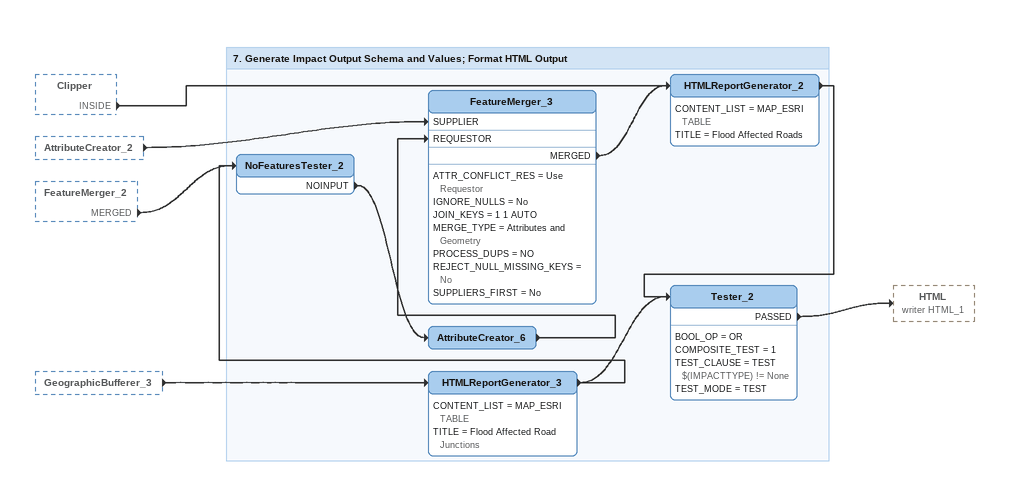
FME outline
Clipper [outside]
    INSIDE -> HTMLReportGenerator_2
AttributeCreator_2 [outside]
    -> FeatureMerger_3 [SUPPLIER]
FeatureMerger_2 [outside]
    MERGED -> NoFeaturesTester_2
GeographicBufferer_3 [outside]
    -> HTMLReportGenerator_3

Bookmark: 7. Generate Impact Output Schema and Values; Format HTML Output
HTMLReportGenerator_3
    CONTENT_LIST = MAP_ESRI TABLE
    TITLE = Flood Affected Road Junctions
    -> Tester_2
    -> NoFeaturesTester_2
NoFeaturesTester_2
    NOINPUT -> AttributeCreator_6
AttributeCreator_6
    -> FeatureMerger_3 [REQUESTOR]
FeatureMerger_3
    ATTR_CONFLICT_RES = Use Requestor
    IGNORE_NULLS = No
    JOIN_KEYS = 1 1 AUTO
    MERGE_TYPE = Attributes and Geometry
    PROCESS_DUPS = NO
    REJECT_NULL_MISSING_KEYS = No
    SUPPLIERS_FIRST = No
    MERGED -> HTMLReportGenerator_2
HTMLReportGenerator_2
    CONTENT_LIST = MAP_ESRI TABLE
    TITLE = Flood Affected Roads
    -> Tester_2
Tester_2
    BOOL_OP = OR
    COMPOSITE_TEST = 1
    TEST_CLAUSE = TEST $(IMPACTTYPE) != None
    TEST_MODE = TEST
    PASSED -> HTML (writer HTML_1)
